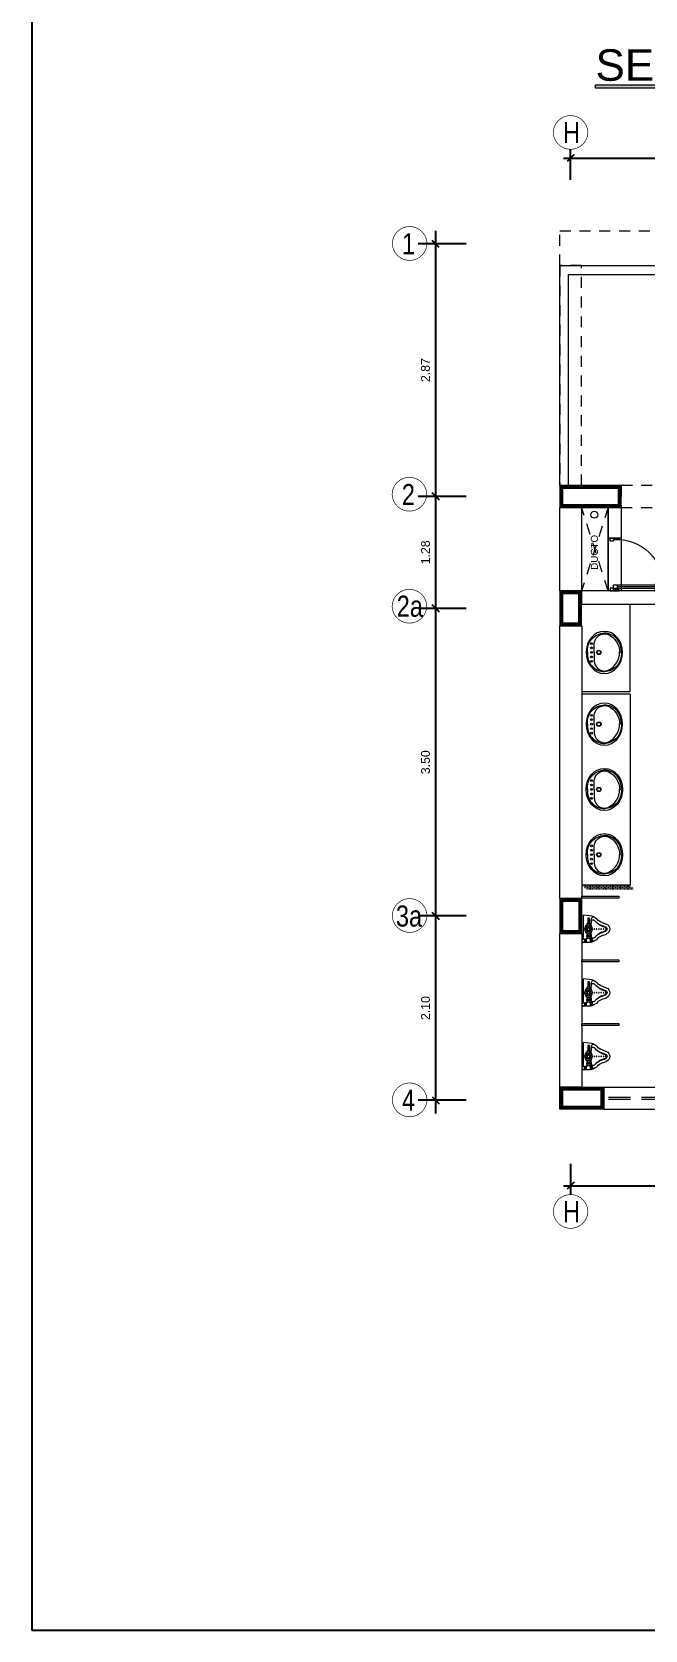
# Model space of a CAD drawing. Header units: millimetres. Extents: x 3354 to 3637, y 1117 to 1358.
# Drawn here: x 3556.07 to 3563.05, y 1161.67 to 1179.86 of the extents above; entities that cross this region are included whole.
import ezdxf

# ---------------------------------------------------------------- set-up
doc = ezdxf.new("R2010")
doc.units = ezdxf.units.MM
doc.linetypes.add('DASHED2', pattern=[0.375, 0.25, -0.125])
doc.linetypes.add('HIDDEN', pattern=[0.375, 0.25, -0.125])
for name, color, linetype, lineweight in [('APARAT. CORTE', 146, 'Continuous', 13), ('CASCO', 252, 'Continuous', 9), ('COTAS', 7, 'Continuous', 9), ('muros', 7, 'Continuous', 5)]:
    doc.layers.add(name, color=color, linetype=linetype, lineweight=lineweight)
doc.layers.add('Efec-muebles', color=7, linetype='Continuous', lineweight=13, true_color=0x85826f)
doc.styles.add('1', font='arial.ttf')
doc.styles.get("Standard").update_dxf_attribs({"font": 'arial.ttf'})
doc.styles.add('style1', font='arial.ttf')
doc.dimstyles.new('Esc  1  50', dxfattribs={"dimtxt": 0.1, "dimasz": 0.08, "dimexe": 0.2, "dimexo": 0.15, "dimgap": 0.065, "dimtad": 1, "dimzin": 4, "dimdsep": 46, "dimtxsty": 'Standard', "dimblk": 'OBLIQUE', "dimcen": 0.12, "dimdle": 0.15, "dimadec": 0, "dimazin": 0, "dimtfac": 1, "dimtix": 1, "dimtmove": 0, "dimatfit": 3, "dimldrblk": 'OBLIQUE', "dimfxl": 1, "dimarcsym": 0})

# ---------------------------------------------------------------- blocks, each defined once
blk = doc.blocks.new('16')
at = {"layer": 'Efec-muebles'}
for p, q in [((1291.457, 413.848), (1291.492, 413.848)), ((1291.457, 413.821), (1291.492, 413.821)), ((1291.521, 413.857), (1291.477, 413.862)), ((1291.477, 413.862), (1291.477, 413.848)), ((1291.477, 413.821), (1291.477, 413.547)), ((1291.492, 413.851), (1291.492, 413.817)), ((1291.492, 413.851), (1291.509, 413.851)), ((1291.492, 413.817), (1291.509, 413.817)), ((1291.494, 413.834), (1291.508, 413.834)), ((1291.509, 413.854), (1291.511, 413.854)), ((1291.509, 413.854), (1291.509, 413.814)), ((1291.509, 413.814), (1291.514, 413.814)), ((1291.511, 413.854), (1291.511, 413.814)), ((1291.512, 413.778), (1291.512, 413.793)), ((1291.557, 413.793), (1291.512, 413.793)), ((1291.557, 413.778), (1291.512, 413.778)), ((1291.512, 413.755), (1291.556, 413.755)), ((1291.512, 413.755), (1291.512, 413.745)), ((1291.514, 413.824), (1291.514, 413.808)), ((1291.514, 413.808), (1291.555, 413.808)), ((1291.514, 413.793), (1291.514, 413.808)), ((1291.519, 413.755), (1291.519, 413.778)), ((1291.534, 413.78), (1291.534, 413.79)), ((1291.55, 413.755), (1291.55, 413.778)), ((1291.554, 413.793), (1291.554, 413.808)), ((1291.555, 413.824), (1291.555, 413.808)), ((1291.555, 413.814), (1291.566, 413.814)), ((1291.556, 413.755), (1291.556, 413.745)), ((1291.557, 413.854), (1291.566, 413.854)), ((1291.557, 413.854), (1291.557, 413.814)), ((1291.557, 413.778), (1291.557, 413.793)), ((1291.566, 413.854), (1291.566, 413.814)), ((1291.573, 413.852), (1291.566, 413.853)), ((1291.566, 413.851), (1291.576, 413.851)), ((1291.566, 413.817), (1291.576, 413.817)), ((1291.568, 413.834), (1291.575, 413.834)), ((1291.576, 413.851), (1291.576, 413.817)), ((1291.679, 413.748), (1291.727, 413.73)), ((1291.686, 413.738), (1291.725, 413.724)), ((1291.688, 413.778), (1291.738, 413.761)), ((1291.573, 413.556), (1291.477, 413.547)), ((1291.513, 413.662), (1291.513, 413.659)), ((1291.523, 413.659), (1291.513, 413.659)), ((1291.519, 413.659), (1291.519, 413.641)), ((1291.549, 413.641), (1291.519, 413.641)), ((1291.519, 413.641), (1291.522, 413.639)), ((1291.547, 413.639), (1291.522, 413.639)), ((1291.526, 413.578), (1291.527, 413.635)), ((1291.526, 413.578), (1291.543, 413.578)), ((1291.526, 413.578), (1291.528, 413.576)), ((1291.527, 413.635), (1291.541, 413.635)), ((1291.528, 413.576), (1291.541, 413.576)), ((1291.543, 413.578), (1291.541, 413.635)), ((1291.543, 413.578), (1291.541, 413.576)), ((1291.546, 413.659), (1291.555, 413.659)), ((1291.549, 413.641), (1291.547, 413.639)), ((1291.549, 413.659), (1291.549, 413.641)), ((1291.555, 413.662), (1291.555, 413.659)), ((1291.679, 413.661), (1291.727, 413.678)), ((1291.686, 413.671), (1291.725, 413.684)), ((1291.688, 413.63), (1291.738, 413.648))]:
    blk.add_line(p, q, dxfattribs=at)
blk.add_lwpolyline([(1291.518, 413.695), (1291.534, 413.686), (1291.55, 413.695), (1291.55, 413.713), (1291.534, 413.723), (1291.518, 413.713)], close=True, dxfattribs=at)
for centre, radius in [((1291.534, 413.704), 0.0469), ((1291.534, 413.704), 0.03), ((1291.534, 413.704), 0.029), ((1291.534, 413.704), 0.016), ((1291.6, 413.704), 0.004), ((1291.626, 413.704), 0.004), ((1291.653, 413.704), 0.004), ((1291.679, 413.704), 0.004), ((1291.706, 413.704), 0.004), ((1291.732, 413.704), 0.004)]:
    blk.add_circle(centre, radius, dxfattribs=at)
for centre, radius, start, end in [((1291.515, 413.843), 0.0223, 157.5879, 202.4121), ((1291.515, 413.826), 0.0223, 157.5879, 202.4121), ((1291.487, 413.843), 0.0223, 337.5879, 22.4121), ((1291.487, 413.826), 0.0223, 337.5879, 22.4121), ((1291.534, 413.807), 0.0519, 63.7158, 116.2842), ((1291.523, 413.763), 0.0295, 67.5879, 112.4121), ((1291.523, 413.807), 0.0295, 247.5879, 292.4121), ((1291.53, 413.724), 0.0304, 97.8129, 124.2621), ((1291.546, 413.763), 0.0295, 67.5879, 112.4121), ((1291.546, 413.807), 0.0295, 247.5879, 292.4121), ((1291.539, 413.724), 0.0304, 55.7379, 82.1871), ((1292.426, 413.699), 0.866, 172.1991, 177.1156), ((1292.161, 413.666), 0.603, 167.0681, 172.8144), ((1291.589, 413.843), 0.0223, 157.5879, 202.4121), ((1291.589, 413.826), 0.0223, 157.5879, 202.4121), ((1291.645, 413.814), 0.0773, 171.3259, 171.3813), ((1291.568, 413.802), 0.05, 71.61, 84.2894), ((1291.586, 413.796), 0.0133, 83.068, 158.0007), ((1291.554, 413.843), 0.0223, 337.5879, 22.4121), ((1291.554, 413.826), 0.0223, 337.5879, 22.4121), ((1291.587, 413.823), 0.0185, 116.9779, 124.4727), ((1291.595, 413.806), 0.0366, 82.294, 116.9779), ((1291.548, 413.743), 0.112, 39.0743, 71.61), ((1291.581, 413.771), 0.0383, 60.0433, 79.9741), ((1291.548, 413.743), 0.08, 39.0743, 49.753), ((1291.721, 413.884), 0.143, 219.0743, 252.8922), ((1291.77, 413.929), 0.209, 220.3039, 246.3504), ((1291.721, 413.884), 0.111, 219.0743, 252.8922), ((1291.714, 413.704), 0.0223, 297.7111, 62.2889), ((1291.717, 413.704), 0.028, 289.6021, 70.3979), ((1291.717, 413.704), 0.06, 289.6021, 70.3979), ((1291.524, 413.686), 0.0275, 247.5879, 267.8858), ((1291.532, 413.64), 0.00754, 193.7683, 230.2425), ((1291.537, 413.64), 0.00754, 309.7575, 346.2317), ((1291.545, 413.686), 0.0275, 272.1142, 292.4121), ((1292.426, 413.709), 0.866, 182.8844, 188.3842), ((1292.161, 413.742), 0.603, 187.1856, 192.9319), ((1291.645, 413.594), 0.0773, 188.6187, 188.6741), ((1291.587, 413.586), 0.0185, 190.2142, 243.0221), ((1291.568, 413.606), 0.05, 275.7106, 288.39), ((1291.586, 413.612), 0.0133, 201.9993, 276.932), ((1291.595, 413.602), 0.0366, 243.0221, 277.706), ((1291.548, 413.665), 0.112, 288.39, 320.9257), ((1291.581, 413.637), 0.0383, 280.0259, 299.9567), ((1291.548, 413.665), 0.08, 310.247, 320.9257), ((1291.77, 413.479), 0.209, 113.6496, 139.6961), ((1291.721, 413.524), 0.143, 107.1078, 133.2118), ((1291.721, 413.524), 0.111, 107.1078, 140.9257)]:
    blk.add_arc(centre, radius, start, end, dxfattribs=at)
blk = doc.blocks.new('_Oblique')
at = {"color": 0, "linetype": 'ByBlock', "lineweight": -2}
blk.add_line((-0.5, -0.5), (0.5, 0.5), dxfattribs=at)
blk = doc.blocks.new('*D53')
at = {"layer": 'CASCO', "color": 0, "lineweight": -2, "transparency": 16777216}
for p, q in [((3562.122, 1178.429), (3565.533, 1178.429)), ((3562.202, 1178.181), (3562.202, 1178.529)), ((3565.453, 1178.181), (3565.453, 1178.529))]:
    blk.add_line(p, q, dxfattribs=at)
at = {"layer": 'Defpoints', "color": 0, "transparency": 16777216}
for p in [(3565.453, 1178.429), (3562.202, 1177.931), (3565.453, 1177.931)]:
    blk.add_point(p, dxfattribs=at)
at = {"layer": 'CASCO', "color": 0, "lineweight": -2, "transparency": 16777216, "xscale": 0.08, "yscale": 0.08, "zscale": 0.08, "rotation": 180}
blk.add_blockref('_Oblique', (3562.202, 1178.429), dxfattribs=at)
at = {"layer": 'CASCO', "color": 0, "lineweight": -2, "transparency": 16777216, "xscale": 0.08, "yscale": 0.08, "zscale": 0.08}
blk.add_blockref('_Oblique', (3565.453, 1178.429), dxfattribs=at)
at = {"layer": 'CASCO', "color": 0, "lineweight": 5, "transparency": 16777216, "insert": (3563.828, 1178.545), "char_height": 0.1, "attachment_point": 5}
blk.add_mtext('3.25', dxfattribs=at)
blk = doc.blocks.new('*D56')
at = {"layer": 'CASCO', "color": 0, "lineweight": -2, "transparency": 16777216}
for p, q in [((3562.202, 1166.977), (3562.202, 1166.629)), ((3565.453, 1166.977), (3565.453, 1166.629)), ((3562.122, 1166.729), (3565.533, 1166.729))]:
    blk.add_line(p, q, dxfattribs=at)
at = {"layer": 'Defpoints', "color": 0, "transparency": 16777216}
for p in [(3562.202, 1167.227), (3565.453, 1167.227), (3565.453, 1166.729)]:
    blk.add_point(p, dxfattribs=at)
at = {"layer": 'CASCO', "color": 0, "lineweight": -2, "transparency": 16777216, "xscale": 0.08, "yscale": 0.08, "zscale": 0.08, "rotation": 180}
blk.add_blockref('_Oblique', (3562.202, 1166.729), dxfattribs=at)
at = {"layer": 'CASCO', "color": 0, "lineweight": -2, "transparency": 16777216, "xscale": 0.08, "yscale": 0.08, "zscale": 0.08}
blk.add_blockref('_Oblique', (3565.453, 1166.729), dxfattribs=at)
at = {"layer": 'CASCO', "color": 0, "lineweight": 5, "transparency": 16777216, "insert": (3563.828, 1166.845), "char_height": 0.1, "attachment_point": 5}
blk.add_mtext('3.25', dxfattribs=at)
blk = doc.blocks.new('puerta.90')
for p, q in [((-0.749, 0.05), (-0.749, 0.1)), ((-0.749, 0.072), (-0.05, 0.072)), ((-0.05, 0.05), (-0.05, 0.1))]:
    blk.add_line(p, q)
for points in [[(-0.075, 0.875), (0.025, 0.875), (0.025, 0.85), (0.075, 0.85), (0.075, 0.9), (-0.075, 0.9)], [(0.025, 0.05), (-0.824, 0.05), (-0.824, 0.1), (0.025, 0.1)], [(-0.796, 0.108), (-0.762, 0.108), (-0.762, 0.103), (-0.796, 0.103)], [(-0.796, 0.042), (-0.762, 0.042), (-0.762, 0.047), (-0.796, 0.047)], [(-0.075, 0.025), (0.025, 0.025), (0.025, 0.05), (0.075, 0.05), (0.075, 0), (-0.075, 0)]]:
    blk.add_lwpolyline(points, close=True)
for points in [[(-0.687, 0.124), (-0.797, 0.124), (-0.807, 0.114), (-0.807, 0.111), (-0.702, 0.111, 0.523954), (-0.687, 0.119)], [(-0.687, 0.026), (-0.797, 0.026), (-0.807, 0.036), (-0.807, 0.039), (-0.702, 0.039, -0.523954), (-0.687, 0.031)]]:
    blk.add_lwpolyline(points, format="xyb", close=True)
blk.add_arc((-0.043, 0.096), 0.782, 85.044, 183.3395)
blk = doc.blocks.new('*D59')
at = {"layer": 'CASCO', "color": 0, "lineweight": -2, "transparency": 16777216}
for p, q in [((3560.667, 1167.552), (3560.667, 1169.951)), ((3561.012, 1169.801), (3560.467, 1169.801)), ((3561.012, 1167.702), (3560.467, 1167.702))]:
    blk.add_line(p, q, dxfattribs=at)
at = {"layer": 'Defpoints', "color": 0, "transparency": 16777216}
for p in [(3560.667, 1169.801), (3561.162, 1169.801), (3561.162, 1167.702)]:
    blk.add_point(p, dxfattribs=at)
at = {"layer": 'CASCO', "color": 0, "lineweight": -2, "transparency": 16777216, "xscale": 0.08, "yscale": 0.08, "zscale": 0.08}
for p, rotation in [((3560.667, 1169.801), 90), ((3560.667, 1167.702), 270)]:
    blk.add_blockref('_Oblique', p, dxfattribs=dict(at, rotation=rotation))
at = {"layer": 'CASCO', "color": 0, "transparency": 16777216, "insert": (3560.551, 1168.752), "char_height": 0.1, "attachment_point": 5, "rotation": 90}
blk.add_mtext('2.10', dxfattribs=at)
blk = doc.blocks.new('*D60')
at = {"layer": 'CASCO', "color": 0, "lineweight": -2, "transparency": 16777216}
for p, q in [((3561.012, 1173.302), (3560.467, 1173.302)), ((3560.667, 1169.651), (3560.667, 1173.452)), ((3561.012, 1169.801), (3560.467, 1169.801))]:
    blk.add_line(p, q, dxfattribs=at)
at = {"layer": 'Defpoints', "color": 0, "transparency": 16777216}
for p in [(3560.667, 1173.302), (3561.162, 1173.302), (3561.162, 1169.801)]:
    blk.add_point(p, dxfattribs=at)
at = {"layer": 'CASCO', "color": 0, "lineweight": -2, "transparency": 16777216, "xscale": 0.08, "yscale": 0.08, "zscale": 0.08}
for p, rotation in [((3560.667, 1173.302), 90), ((3560.667, 1169.801), 270)]:
    blk.add_blockref('_Oblique', p, dxfattribs=dict(at, rotation=rotation))
at = {"layer": 'CASCO', "color": 0, "transparency": 16777216, "insert": (3560.551, 1171.551), "char_height": 0.1, "attachment_point": 5, "rotation": 90}
blk.add_mtext('3.50', dxfattribs=at)
blk = doc.blocks.new('*D61')
at = {"layer": 'CASCO', "color": 0, "lineweight": -2, "transparency": 16777216}
for p, q in [((3560.667, 1174.427), (3560.667, 1177.602)), ((3561.012, 1177.452), (3560.467, 1177.452)), ((3561.012, 1174.577), (3560.467, 1174.577))]:
    blk.add_line(p, q, dxfattribs=at)
at = {"layer": 'Defpoints', "color": 0, "transparency": 16777216}
for p in [(3560.667, 1177.452), (3561.162, 1177.452), (3561.162, 1174.577)]:
    blk.add_point(p, dxfattribs=at)
at = {"layer": 'CASCO', "color": 0, "lineweight": -2, "transparency": 16777216, "xscale": 0.08, "yscale": 0.08, "zscale": 0.08}
for p, rotation in [((3560.667, 1177.452), 90), ((3560.667, 1174.577), 270)]:
    blk.add_blockref('_Oblique', p, dxfattribs=dict(at, rotation=rotation))
at = {"layer": 'CASCO', "color": 0, "transparency": 16777216, "insert": (3560.551, 1176.015), "char_height": 0.1, "attachment_point": 5, "rotation": 90}
blk.add_mtext('2.87', dxfattribs=at)
blk = doc.blocks.new('*D62')
at = {"layer": 'CASCO', "color": 0, "lineweight": -2, "transparency": 16777216}
for p, q in [((3561.012, 1174.577), (3560.467, 1174.577)), ((3560.667, 1173.152), (3560.667, 1174.727)), ((3561.012, 1173.302), (3560.467, 1173.302))]:
    blk.add_line(p, q, dxfattribs=at)
at = {"layer": 'Defpoints', "color": 0, "transparency": 16777216}
for p in [(3560.667, 1174.577), (3561.162, 1174.577), (3561.162, 1173.302)]:
    blk.add_point(p, dxfattribs=at)
at = {"layer": 'CASCO', "color": 0, "lineweight": -2, "transparency": 16777216, "xscale": 0.08, "yscale": 0.08, "zscale": 0.08}
for p, rotation in [((3560.667, 1174.577), 90), ((3560.667, 1173.302), 270)]:
    blk.add_blockref('_Oblique', p, dxfattribs=dict(at, rotation=rotation))
at = {"layer": 'CASCO', "color": 0, "transparency": 16777216, "insert": (3560.551, 1173.94), "char_height": 0.1, "attachment_point": 5, "rotation": 90}
blk.add_mtext('1.28', dxfattribs=at)

msp = doc.modelspace()

# ---------------------------------------------------------------- hatches: boundary and pattern name
at = {"layer": 'CASCO'}
h = msp.add_hatch(dxfattribs=at)
h.set_pattern_fill('DOTS', color=256, scale=0.01, angle=180, style=0)
h.set_pattern_definition([(180, (1531.76757, -207.174604), (-0.0079375, -0.015875), [0, -0.015875])])
h.paths.add_polyline_path([(3562.878, 1170.156), (3562.928, 1170.106), (3562.378, 1170.106), (3562.328, 1170.156)])
at = {"layer": 'muros', "ltscale": 2}
msp.add_hatch(color=7, dxfattribs=at).paths.add_polyline_path([(3573.196, 1179.225), (3562.485, 1179.225), (3562.485, 1179.261), (3573.196, 1179.261)])

# ---------------------------------------------------------------- linework, layer by layer
at = {"ltscale": 2}
msp.add_lwpolyline([(3556.073, 1161.671), (3599.312, 1161.671), (3599.312, 1197.727), (3556.073, 1197.727)], close=True, dxfattribs=at)
at = {"layer": 'CASCO', "linetype": 'HIDDEN', "lineweight": 5, "ltscale": 0.5}
for p, q in [((3562.628, 1174.452), (3562.326, 1173.502)), ((3562.628, 1173.501), (3562.326, 1174.452))]:
    msp.add_line(p, q, dxfattribs=at)
at = {"layer": 'CASCO'}
for p, q in [((3562.628, 1174.452), (3562.628, 1173.501)), ((3562.778, 1174.452), (3562.778, 1173.501))]:
    msp.add_line(p, q, dxfattribs=at)
at = {"layer": 'CASCO', "lineweight": 5}
for p, q in [((3562.878, 1172.351), (3562.878, 1173.351)), ((3562.878, 1172.351), (3562.328, 1172.351)), ((3562.878, 1172.326), (3562.328, 1172.326)), ((3562.878, 1172.326), (3562.878, 1170.156)), ((3562.328, 1170.156), (3562.878, 1170.156)), ((3562.579, 1167.852), (3565.328, 1167.852)), ((3562.579, 1167.603), (3565.328, 1167.603))]:
    msp.add_line(p, q, dxfattribs=at)
at = {"layer": 'CASCO', "ltscale": 2, "const_width": 0.0076}
for points in [[(3562.398, 1178.716, -0.951688), (3562.005, 1178.716, -1)], [(3560.567, 1177.452, -0.951688), (3560.173, 1177.452, -1)], [(3560.565, 1174.597, -0.951688), (3560.171, 1174.597, -1)], [(3560.565, 1173.322, -0.951688), (3560.171, 1173.322, -1)], [(3560.567, 1169.801, -0.951688), (3560.173, 1169.801, -1)], [(3560.567, 1167.702, -0.951688), (3560.173, 1167.702, -1)], [(3562.398, 1166.432, -0.951688), (3562.005, 1166.432, -1)]]:
    msp.add_lwpolyline(points, format="xyb", close=True, dxfattribs=at)
at = {"layer": 'CASCO', "linetype": 'HIDDEN', "lineweight": 5, "ltscale": 0.5}
msp.add_lwpolyline([(3562.078, 1177.205), (3562.078, 1177.602), (3572.83, 1177.602), (3572.83, 1177.205)], dxfattribs=at)
for points in [[(3562.326, 1177.205), (3562.078, 1177.205), (3562.078, 1174.702), (3562.326, 1174.702)], [(3562.778, 1174.452), (3572.13, 1174.452), (3572.13, 1174.702), (3562.778, 1174.702)]]:
    msp.add_lwpolyline(points, close=True, dxfattribs=at)
at = {"layer": 'CASCO', "lineweight": 5}
for points in [[(3562.078, 1174.702), (3562.078, 1177.205), (3572.83, 1177.205), (3572.83, 1174.702)], [(3562.178, 1174.702), (3562.178, 1177.105), (3572.73, 1177.105), (3572.73, 1174.702)]]:
    msp.add_lwpolyline(points, dxfattribs=at)
for points in [[(3562.778, 1174.702), (3562.078, 1174.702), (3562.078, 1174.452), (3562.778, 1174.452)], [(3562.078, 1173.102), (3562.326, 1173.102), (3562.326, 1173.502), (3562.078, 1173.502)], [(3562.75, 1170.002), (3562.328, 1170.002), (3562.328, 1170.027), (3562.75, 1170.027)], [(3562.328, 1170.001), (3562.079, 1170.001), (3562.079, 1169.601), (3562.328, 1169.601)], [(3562.75, 1169.277), (3562.328, 1169.277), (3562.328, 1169.302), (3562.75, 1169.302)], [(3562.75, 1168.552), (3562.328, 1168.552), (3562.328, 1168.577), (3562.75, 1168.577)], [(3562.579, 1167.602), (3562.079, 1167.602), (3562.079, 1167.852), (3562.579, 1167.852)]]:
    msp.add_lwpolyline(points, close=True, dxfattribs=at)
at = {"layer": 'CASCO', "const_width": 0.04}
for points in [[(3562.758, 1174.682), (3562.098, 1174.682), (3562.098, 1174.472), (3562.758, 1174.472)], [(3562.098, 1173.122), (3562.306, 1173.122), (3562.306, 1173.482), (3562.098, 1173.482)], [(3562.308, 1169.981), (3562.099, 1169.981), (3562.099, 1169.621), (3562.308, 1169.621)], [(3562.559, 1167.622), (3562.099, 1167.622), (3562.099, 1167.832), (3562.559, 1167.832)]]:
    msp.add_lwpolyline(points, close=True, dxfattribs=at)
at = {"layer": 'CASCO'}
for points in [[(3562.078, 1174.452), (3562.326, 1174.452), (3562.326, 1173.502), (3562.078, 1173.502)], [(3562.778, 1173.501), (3562.628, 1173.501), (3562.628, 1174.452), (3562.778, 1174.452)], [(3562.628, 1174.452), (3562.778, 1174.452), (3562.778, 1174.101), (3562.628, 1174.101)], [(3564.179, 1173.351), (3564.179, 1173.501), (3562.326, 1173.501), (3562.326, 1173.351)], [(3564.179, 1173.501), (3562.327, 1173.501), (3562.327, 1173.351), (3564.179, 1173.351)], [(3562.328, 1170.001), (3562.078, 1170.001), (3562.078, 1173.102), (3562.328, 1173.102)], [(3562.079, 1169.601), (3562.328, 1169.601), (3562.328, 1167.852), (3562.078, 1167.852)], [(3562.079, 1169.601), (3562.328, 1169.601), (3562.328, 1167.852), (3562.078, 1167.852)]]:
    msp.add_lwpolyline(points, close=True, dxfattribs=at)
at = {"layer": 'CASCO', "linetype": 'DASHED2', "lineweight": 5}
for points in [[(3562.634, 1167.739), (3565.328, 1167.74)], [(3562.634, 1167.716), (3565.328, 1167.716)]]:
    msp.add_lwpolyline(points, dxfattribs=at)
at = {"layer": 'CASCO', "lineweight": 5}
msp.add_circle((3562.473, 1174.369), 0.0395, dxfattribs=at)
at = {"layer": 'COTAS'}
msp.add_lwpolyline([(3573.196, 1179.225), (3562.485, 1179.225), (3562.485, 1179.261), (3573.196, 1179.261)], close=True, dxfattribs=at)
at = {"layer": 'Efec-muebles', "lineweight": 5}
for p, q in [((3562.47, 1172.801), (3562.47, 1172.897)), ((3562.47, 1172.801), (3562.471, 1172.704)), ((3562.47, 1171.984), (3562.47, 1172.081)), ((3562.47, 1171.984), (3562.471, 1171.887)), ((3562.47, 1171.241), (3562.471, 1171.338)), ((3562.47, 1171.241), (3562.47, 1171.144)), ((3562.47, 1170.498), (3562.471, 1170.595)), ((3562.47, 1170.498), (3562.47, 1170.401))]:
    msp.add_line(p, q, dxfattribs=at)
for points in [[(3562.393, 1172.801, -0.434442), (3562.586, 1173.021, -1.298987)], [(3562.47, 1172.897, -0.400033), (3562.59, 1173.013, -0.108175), (3562.628, 1173.005, -0.296015), (3562.759, 1172.801, 3.713633)], [(3562.778, 1172.801, 0.434442), (3562.586, 1173.021, 1.298987)], [(3562.393, 1172.801, 0.434442), (3562.586, 1172.581, 1.298987)], [(3562.471, 1172.704, 0.400033), (3562.593, 1172.589, 0.108175), (3562.63, 1172.598, 0.296015), (3562.759, 1172.804, -3.713633)], [(3562.778, 1172.801, -0.434442), (3562.586, 1172.581, -1.298987)], [(3562.393, 1171.984, -0.434442), (3562.586, 1172.204, -1.298987)], [(3562.47, 1172.081, -0.400033), (3562.59, 1172.196, -0.108175), (3562.628, 1172.188, -0.296015), (3562.759, 1171.984, 3.713633)], [(3562.778, 1171.984, 0.434442), (3562.586, 1172.204, 1.298987)], [(3562.393, 1171.984, 0.434442), (3562.586, 1171.764, 1.298987)], [(3562.471, 1171.887, 0.400033), (3562.593, 1171.773, 0.108175), (3562.63, 1171.781, 0.296015), (3562.759, 1171.987, -3.713633)], [(3562.778, 1171.984, -0.434442), (3562.586, 1171.764, -1.298987)], [(3562.393, 1171.241, -0.434442), (3562.586, 1171.461, -1.298987)], [(3562.471, 1171.338, -0.400033), (3562.593, 1171.452, -0.108175), (3562.63, 1171.444, -0.296015), (3562.759, 1171.238, 3.713633)], [(3562.778, 1171.241, 0.434442), (3562.586, 1171.461, 1.298987)], [(3562.393, 1171.241, 0.434442), (3562.586, 1171.021, 1.298987)], [(3562.47, 1171.144, 0.400033), (3562.59, 1171.028, 0.108175), (3562.628, 1171.037, 0.296015), (3562.759, 1171.241, -3.713633)], [(3562.778, 1171.241, -0.434442), (3562.586, 1171.021, -1.298987)], [(3562.393, 1170.498, -0.434442), (3562.586, 1170.718, -1.298987)], [(3562.471, 1170.595, -0.400033), (3562.593, 1170.709, -0.108175), (3562.63, 1170.701, -0.296015), (3562.759, 1170.495, 3.713633)], [(3562.778, 1170.498, 0.434442), (3562.586, 1170.718, 1.298987)], [(3562.393, 1170.498, 0.434442), (3562.586, 1170.278, 1.298987)], [(3562.47, 1170.401, 0.400033), (3562.59, 1170.286, 0.108175), (3562.628, 1170.294, 0.296015), (3562.759, 1170.498, -3.713633)], [(3562.778, 1170.498, -0.434442), (3562.586, 1170.278, -1.298987)]]:
    msp.add_lwpolyline(points, format="xyb", dxfattribs=at)
for centre, radius in [((3562.439, 1172.902), 0.01), ((3562.439, 1172.852), 0.01), ((3562.439, 1172.801), 0.01), ((3562.439, 1172.75), 0.01), ((3562.523, 1172.801), 0.025), ((3562.523, 1172.801), 0.02), ((3562.439, 1172.699), 0.01), ((3562.439, 1172.085), 0.01), ((3562.439, 1172.035), 0.01), ((3562.523, 1171.984), 0.025), ((3562.439, 1171.984), 0.01), ((3562.439, 1171.933), 0.01), ((3562.439, 1171.882), 0.01), ((3562.523, 1171.984), 0.02), ((3562.439, 1171.342), 0.01), ((3562.439, 1171.292), 0.01), ((3562.439, 1171.241), 0.01), ((3562.439, 1171.19), 0.01), ((3562.439, 1171.139), 0.01), ((3562.523, 1171.241), 0.025), ((3562.523, 1171.241), 0.02), ((3562.439, 1170.599), 0.01), ((3562.439, 1170.549), 0.01), ((3562.439, 1170.498), 0.01), ((3562.439, 1170.447), 0.01), ((3562.439, 1170.396), 0.01), ((3562.523, 1170.498), 0.025), ((3562.523, 1170.498), 0.02)]:
    msp.add_circle(centre, radius, dxfattribs=at)
at = {"layer": 'Efec-muebles', "lineweight": 5, "extrusion": (0, 0, -1)}
for centre in [(3562.586, 1172.801), (3562.586, 1171.984)]:
    msp.add_ellipse(centre, major_axis=(0, -0.24), ratio=0.864583, dxfattribs=at)
at = {"layer": 'Efec-muebles', "lineweight": 5}
for centre in [(3562.586, 1171.241), (3562.586, 1170.498)]:
    msp.add_ellipse(centre, major_axis=(0, 0.24), ratio=0.864583, dxfattribs=at)

# ---------------------------------------------------------------- block references
at = {"layer": 'APARAT. CORTE', "lineweight": 5, "xscale": -1, "rotation": 180}
for p in [(2270.871, 1583.356), (2270.871, 1582.631), (2270.871, 1581.906)]:
    msp.add_blockref('16', p, dxfattribs=at)
at = {"layer": 'CASCO', "xscale": -0.6666666956003634, "yscale": 0.6666666956003634, "zscale": 0.6666666956003634}
msp.add_blockref('puerta.90', (3562.703, 1173.501), dxfattribs=at)

# ---------------------------------------------------------------- texts
at = {"layer": 'CASCO', "style": 'style1', "width": 0.8}
for s, p in [('H', (3562.115, 1178.599)), ('1', (3560.283, 1177.333)), ('2', (3560.281, 1174.478)), ('2a', (3560.223, 1173.207)), ('3a', (3560.214, 1169.68)), ('4', (3560.283, 1167.584)), ('H', (3562.115, 1166.314))]:
    msp.add_text(s, height=0.24, dxfattribs=at).set_placement(p)
at = {"layer": 'CASCO', "lineweight": 5, "insert": (3562.432, 1173.94), "char_height": 0.08, "width": 1.79822, "attachment_point": 2, "rotation": 90, "style": '1'}
msp.add_mtext('\\A1;DUCTO', dxfattribs=at)
at = {"layer": 'COTAS', "style": '1'}
msp.add_text('SEGUNDO NIVEL - ESCALERA PABELLON "B"', height=0.35785, dxfattribs=at).set_placement((3562.485, 1179.309))

# ---------------------------------------------------------------- dimensions: what is measured, and where the dimension line sits
at = {"layer": 'CASCO', "lineweight": 5}
for base, p1, p2, picture, middle in [((3565.453, 1178.429), (3562.202, 1177.931), (3565.453, 1177.931), '*D53', (3563.828, 1178.545)), ((3565.453, 1166.729), (3562.202, 1167.227), (3565.453, 1167.227), '*D56', (3563.828, 1166.845))]:
    dim = msp.add_linear_dim(base=base, p1=p1, p2=p2, angle=180, dimstyle='Esc  1  50', override={"dimexe": 0.1, "dimexo": 0.25, "dimdle": 0.08}, dxfattribs=at)
    dim.commit()
    dim.dimension.update_dxf_attribs({"geometry": picture, "text_midpoint": middle})
at = {"layer": 'CASCO'}
for base, p1, p2, picture, middle in [((3560.6666164, 1177.4521721), (3561.1621916, 1174.5771722), (3561.1621916, 1177.4521721), '*D61', (3560.5505591, 1176.0146722)), ((3560.6666, 1174.5772), (3561.1622, 1173.3018), (3561.1622, 1174.5772), '*D62', (3560.5506, 1173.9395)), ((3560.667, 1173.302), (3561.162, 1169.801), (3561.162, 1173.302), '*D60', (3560.551, 1171.551)), ((3560.667, 1169.801), (3561.162, 1167.702), (3561.162, 1169.801), '*D59', (3560.551, 1168.752))]:
    dim = msp.add_linear_dim(base=base, p1=p1, p2=p2, angle=270, dimstyle='Esc  1  50', dxfattribs=at)
    dim.commit()
    dim.dimension.update_dxf_attribs({"geometry": picture, "text_midpoint": middle})

doc.saveas('drawing.dxf')
